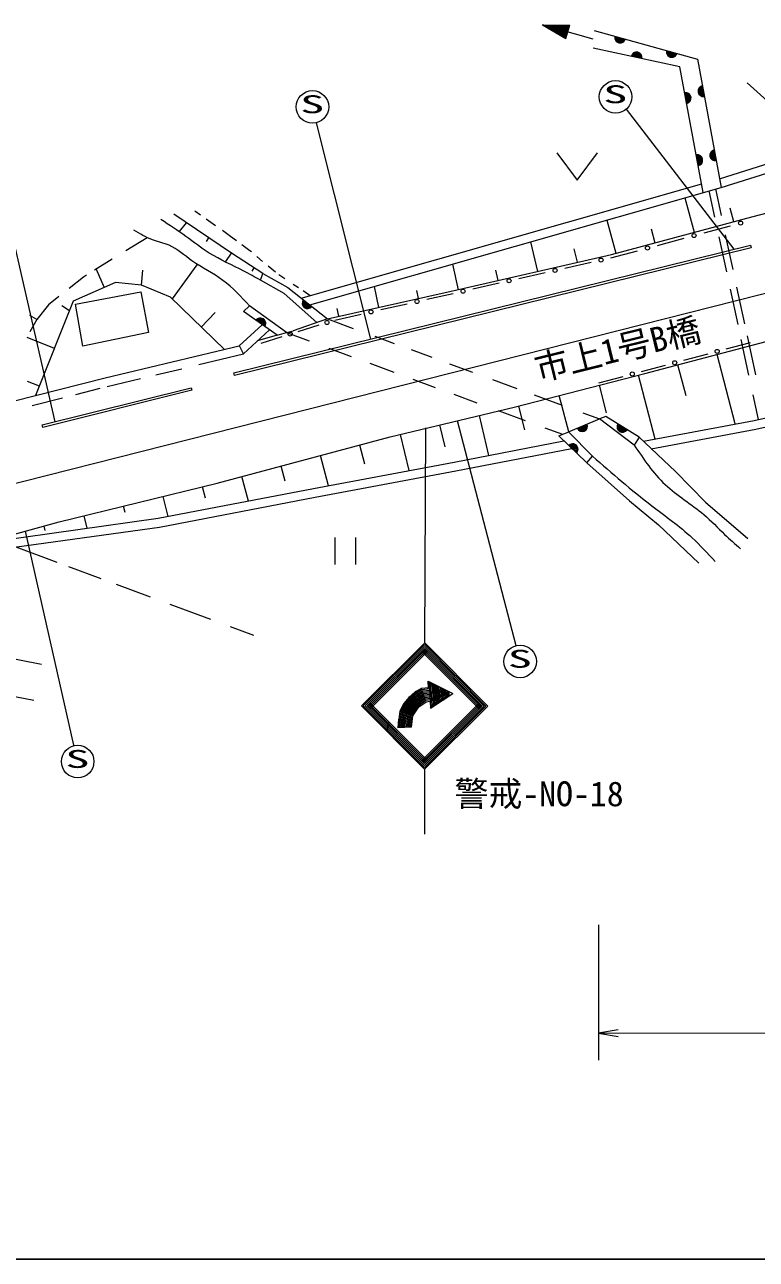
# Model space of a CAD drawing. Units: millimetres, scale not verified. Extents: x 40000 to 680000, y 20000 to 380000.
# Drawn here: x 305154 to 359151, y 205000 to 296043 of the extents above; entities that cross this region are included whole.
import ezdxf
from ezdxf.enums import TextEntityAlignment as Align

# ---------------------------------------------------------------- set-up
doc = ezdxf.new("R2010")
doc.units = ezdxf.units.MM
doc.header["$LTSCALE"] = 1000
for name, color, linetype, lineweight in [('M-BGD', 7, 'Continuous', 13), ('M-STR-STR1', 1, 'Continuous', 13), ('M-TTL-BAND', 7, 'Continuous', 25), ('M-TTL-FRAM', 7, 'Continuous', 13), ('M-TTL-LINE', 7, 'Continuous', 50)]:
    doc.layers.add(name, color=color, linetype=linetype, lineweight=lineweight)
doc.styles.add('ＭＳ ゴシック', font='')
doc.styles.get('ＭＳ ゴシック').set_extended_font_data('MS Gothic')

# ---------------------------------------------------------------- blocks, each defined once
blk = doc.blocks.new('open_arrow')
at = {"color": 0, "linetype": 'Continuous', "lineweight": -2}
blk.add_lwpolyline([(7.5, 1.25), (0, 0), (7.5, -1.25)], dxfattribs=at)

msp = doc.modelspace()

# ---------------------------------------------------------------- linework, layer by layer
at = {"layer": 'M-BGD'}
for p, q in [((347103, 294987), (343378, 296043)), ((343378, 296043), (345095, 295018)), ((343378, 296043), (345377, 296014)), ((343422, 296016), (343429, 296042)), ((343467, 295990), (343481, 296041)), ((343511, 295963), (343533, 296041)), ((343555, 295937), (343585, 296040)), ((343600, 295910), (343636, 296039)), ((343644, 295884), (343688, 296038)), ((343689, 295857), (343740, 296038)), ((343733, 295831), (343792, 296037)), ((343778, 295804), (343843, 296036)), ((343822, 295778), (343895, 296035)), ((343867, 295751), (343947, 296035)), ((343911, 295724), (343999, 296034)), ((343955, 295698), (344051, 296033)), ((344000, 295671), (344102, 296032)), ((344044, 295645), (344154, 296032)), ((344089, 295618), (344206, 296031)), ((344133, 295592), (344258, 296030)), ((344178, 295565), (344309, 296029)), ((344222, 295539), (344361, 296029)), ((344267, 295512), (344413, 296028)), ((344311, 295486), (344465, 296027)), ((344356, 295459), (344516, 296026)), ((344400, 295433), (344568, 296026)), ((344444, 295406), (344620, 296025)), ((344489, 295380), (344672, 296024)), ((344533, 295353), (344723, 296023)), ((344578, 295327), (344775, 296023)), ((344622, 295300), (344827, 296022)), ((344667, 295274), (344879, 296021)), ((344711, 295247), (344930, 296020)), ((344756, 295220), (344982, 296020)), ((344800, 295194), (345034, 296019)), ((344845, 295167), (345086, 296018)), ((344889, 295141), (345137, 296017)), ((344933, 295114), (345189, 296017)), ((344978, 295088), (345241, 296016)), ((345022, 295061), (345293, 296015)), ((345067, 295035), (345344, 296014)), ((345095, 295018), (345377, 296014)), ((347195, 295623), (354814, 293512)), ((353507, 292932), (347121, 294317)), ((354814, 293512), (356548, 284043)), ((355238, 283674), (353507, 292932)), ((360448, 289986), (358467, 291765)), ((356430, 284687), (366208, 287745)), ((356548, 284043), (366411, 287127)), ((344429, 286588), (345927, 284586)), ((345927, 284586), (347429, 286585)), ((325570, 275869), (355118, 284316)), ((326201, 275374), (356547, 284049)), ((353883, 283287), (354566, 280742)), ((356098, 281845), (355677, 283800)), ((356580, 281979), (356159, 283938)), ((358813, 281882), (365597, 283624)), ((318132, 281992), (317716, 282285)), ((357188, 282548), (357463, 281520)), ((320420, 279190), (316151, 282080)), ((316591, 280781), (317098, 281439)), ((319232, 281216), (318547, 281699)), ((348113, 281638), (348771, 279187)), ((348471, 279106), (358813, 281882)), ((320343, 280431), (319742, 280855)), ((320788, 280103), (320343, 280431)), ((351393, 280993), (351669, 279965)), ((355290, 280691), (357252, 281216)), ((357440, 277982), (356888, 280547)), ((314193, 280326), (312623, 279360)), ((318582, 280051), (318754, 280318)), ((320596, 270366), (358715, 279786)), ((358763, 279592), (320644, 270172)), ((321776, 279375), (321192, 279805)), ((342495, 280032), (342998, 277847)), ((345690, 279525), (345922, 278520)), ((351856, 279771), (353819, 280297)), ((356963, 277823), (356409, 280396)), ((358715, 279786), (358763, 279592)), ((311619, 278742), (310319, 277942)), ((320007, 278577), (320411, 279196)), ((322737, 277687), (320420, 279190)), ((321883, 279284), (321776, 279375)), ((322713, 278587), (322289, 278943)), ((336638, 276382), (348471, 279106)), ((348422, 278851), (350385, 279377)), ((310436, 278014), (311028, 276664)), ((313856, 277948), (313742, 276835)), ((317872, 278335), (316044, 275838)), ((321937, 277874), (322089, 278107)), ((322547, 277210), (322737, 277687)), ((322737, 277687), (324568, 276658)), ((323660, 277789), (323128, 278237)), ((336718, 278380), (337152, 276496)), ((339899, 277937), (340075, 277173)), ((341630, 277322), (343570, 277759)), ((345026, 278087), (346967, 278524)), ((309485, 277429), (308441, 276600)), ((311857, 277028), (308735, 275657)), ((309707, 277565), (309485, 277429)), ((313772, 276832), (311857, 277028)), ((315922, 275956), (313772, 276832)), ((324311, 276229), (322547, 277210)), ((324350, 277312), (323922, 277596)), ((325367, 276637), (324980, 276894)), ((338233, 276558), (340174, 276995)), ((307684, 275999), (306921, 275394)), ((308917, 275440), (313738, 276333)), ((313738, 276333), (314296, 273343)), ((319913, 272097), (315922, 275956)), ((326711, 274083), (324311, 276229)), ((324568, 276658), (327496, 274355)), ((326235, 276060), (325707, 276411)), ((327496, 274355), (336638, 276382)), ((330936, 276727), (331276, 275193)), ((334074, 276436), (334205, 275843)), ((334837, 275793), (336778, 276230)), ((357801, 273924), (357241, 276528)), ((358299, 273990), (357719, 276687)), ((308735, 275657), (305943, 268692)), ((306921, 275394), (306056, 274314)), ((307888, 275325), (308459, 274969)), ((309438, 272338), (308917, 275440)), ((321750, 275299), (321314, 274885)), ((324470, 273338), (321750, 275299)), ((328199, 275115), (328327, 274539)), ((331441, 275029), (333382, 275466)), ((306056, 274314), (305530, 273396)), ((306056, 274314), (305547, 274608)), ((319225, 274812), (318201, 273753)), ((323785, 273144), (321314, 274885)), ((328044, 274265), (329985, 274701)), ((350933, 270331), (365096, 274042)), ((314296, 273343), (309438, 272338)), ((320992, 272354), (322685, 273919)), ((321308, 271761), (323228, 273537)), ((323785, 273144), (322347, 272739)), ((323785, 273144), (324470, 273338)), ((325330, 273413), (326881, 273900)), ((305304, 273002), (307343, 272185)), ((311090, 269994), (320992, 272354)), ((321308, 271761), (320999, 272360)), ((322615, 272562), (324166, 273048)), ((356932, 272128), (358722, 272603)), ((358603, 270196), (358035, 272838)), ((359107, 270232), (358491, 273096)), ((318007, 270974), (321308, 271761)), ((353800, 271296), (355590, 271771)), ((357596, 266599), (356273, 271712)), ((314833, 270218), (316759, 270677)), ((350667, 270464), (352457, 270939)), ((353963, 268665), (353369, 270961)), ((304303, 268277), (311090, 269994)), ((305345, 269753), (306227, 269400)), ((311245, 269363), (313706, 269950)), ((320644, 270172), (320596, 270366)), ((341288, 267836), (350933, 270331)), ((347535, 269632), (349325, 270107)), ((351686, 265486), (350464, 270210)), ((306455, 266538), (317448, 269276)), ((317497, 269082), (306504, 266344)), ((308919, 268774), (310718, 269230)), ((317448, 269276), (317497, 269082)), ((345303, 266026), (344612, 268696)), ((348092, 267430), (347567, 269460)), ((359305, 266931), (358914, 268752)), ((305714, 267963), (307935, 268526)), ((332131, 265647), (341288, 267836)), ((342056, 266160), (341636, 267920)), ((339422, 264280), (338718, 267222)), ((348040, 267159), (347573, 266966)), ((350140, 265043), (347573, 266966)), ((350496, 265617), (348040, 267159)), ((350813, 265321), (358986, 266861)), ((358986, 266861), (361736, 267461)), ((359115, 266224), (361873, 266826)), ((306504, 266344), (306455, 266538)), ((336186, 264910), (335800, 266524)), ((344565, 265720), (345303, 266026)), ((347064, 264215), (345300, 266025)), ((351402, 264770), (359115, 266224)), ((319372, 262239), (332131, 265647)), ((330260, 263639), (329885, 265047)), ((333521, 263158), (332883, 265826)), ((336860, 263785), (344956, 265348)), ((344565, 265720), (346628, 263753)), ((350496, 265617), (350140, 265043)), ((350496, 265617), (353181, 263106)), ((327581, 262044), (326986, 264273)), ((336981, 263147), (345533, 264797)), ((346652, 263730), (347064, 264215)), ((324386, 262380), (324088, 263499)), ((326475, 261836), (336860, 263785)), ((326596, 261197), (336981, 263147)), ((346652, 263730), (349795, 260927)), ((307712, 259380), (319372, 262239)), ((321672, 260917), (321189, 262724)), ((353181, 263106), (355389, 260839)), ((315006, 259643), (326475, 261836)), ((318497, 261117), (318287, 261973)), ((312574, 260077), (312460, 260544)), ((315112, 259001), (326596, 261197)), ((315736, 259782), (315374, 261259)), ((349795, 260927), (351920, 259163)), ((355389, 260839), (358520, 258151)), ((302204, 257864), (315006, 259643)), ((309770, 258915), (309546, 259830)), ((302204, 257864), (307712, 259380)), ((302326, 257225), (315112, 259001)), ((306679, 258754), (306591, 259072)), ((351920, 259163), (354910, 256336)), ((328073, 256227), (328074, 258227)), ((329574, 258226), (329573, 256226)), ((304506, 257528), (307522, 256410)), ((308400, 256084), (310783, 255201)), ((311900, 254786), (314406, 253857)), ((315864, 253317), (318865, 252204)), ((306394, 248874), (284407, 253073)), ((279606, 251360), (305826, 246231)), ((320311, 251668), (322041, 251027))]:
    msp.add_line(p, q, dxfattribs=at)
for centre in [(357988, 281414), (354554, 280494), (351120, 279574), (347695, 278687), (344298, 277923), (340902, 277159), (337506, 276394), (330713, 274865), (334109, 275630), (327463, 274082), (324748, 273231), (356261, 271949), (349996, 270286), (353128, 271117)]:
    msp.add_circle(centre, 150, dxfattribs=at)
for centre, radius, start, end in [((349100, 295095), 400, 164.51359, 344.51359), ((349100, 295095), 400, 164.51359, 344.51359), ((349100, 295095), 350, 164.51359, 344.51359), ((349100, 295095), 300, 164.51359, 344.51359), ((349100, 295095), 250, 164.51359, 344.51359), ((349100, 295095), 200, 164.51359, 344.51359), ((349100, 295095), 150, 164.51359, 344.51359), ((349100, 295095), 100, 164.51359, 344.51359), ((349100, 295095), 50, 164.51359, 344.51359), ((352910, 294040), 400, 164.51359, 344.51359), ((352910, 294040), 400, 164.51359, 344.51359), ((352910, 294040), 350, 164.51359, 344.51359), ((352910, 294040), 300, 164.51359, 344.51359), ((352910, 294040), 250, 164.51359, 344.51359), ((352910, 294040), 200, 164.51359, 344.51359), ((352910, 294040), 150, 164.51359, 344.51359), ((350314, 293624), 400, 347.76958, 167.76958), ((350314, 293624), 400, 347.76958, 167.76958), ((350314, 293624), 350, 347.76958, 167.76958), ((350314, 293624), 300, 347.76958, 167.76958), ((350314, 293624), 250, 347.76958, 167.76958), ((350314, 293624), 200, 347.76958, 167.76958), ((350314, 293624), 150, 347.76958, 167.76958), ((350314, 293624), 100, 347.76958, 167.76958), ((350314, 293624), 50, 347.76958, 167.76958), ((352910, 294040), 100, 164.51359, 344.51359), ((352910, 294040), 50, 164.51359, 344.51359), ((355248, 291145), 400, 100.37504, 280.37504), ((355248, 291145), 400, 100.37504, 280.37504), ((355248, 291145), 350, 100.37504, 280.37504), ((355248, 291145), 300, 100.37504, 280.37504), ((355248, 291145), 250, 100.37504, 280.37504), ((355248, 291145), 200, 100.37504, 280.37504), ((353937, 290636), 400, 280.58595, 100.58595), ((353937, 290636), 400, 280.58595, 100.58595), ((353937, 290636), 350, 280.58595, 100.58595), ((353937, 290636), 300, 280.58595, 100.58595), ((353937, 290636), 250, 280.58595, 100.58595), ((353937, 290636), 200, 280.58595, 100.58595), ((353937, 290636), 150, 280.58595, 100.58595), ((353937, 290636), 100, 280.58595, 100.58595), ((353937, 290636), 50, 280.58595, 100.58595), ((355248, 291145), 150, 100.37504, 280.37504), ((355248, 291145), 100, 100.37504, 280.37504), ((355248, 291145), 50, 100.37504, 280.37504), ((356115, 286410), 400, 100.37504, 280.37504), ((356115, 286410), 400, 100.37504, 280.37504), ((354795, 286044), 400, 280.58595, 100.58595), ((354795, 286044), 400, 280.58595, 100.58595), ((354795, 286044), 350, 280.58595, 100.58595), ((354795, 286044), 300, 280.58595, 100.58595), ((354795, 286044), 250, 280.58595, 100.58595), ((354795, 286044), 200, 280.58595, 100.58595), ((354795, 286044), 150, 280.58595, 100.58595), ((354795, 286044), 100, 280.58595, 100.58595), ((354795, 286044), 50, 280.58595, 100.58595), ((356115, 286410), 350, 100.37504, 280.37504), ((356115, 286410), 300, 100.37504, 280.37504), ((356115, 286410), 250, 100.37504, 280.37504), ((356115, 286410), 200, 100.37504, 280.37504), ((356115, 286410), 150, 100.37504, 280.37504), ((356115, 286410), 100, 100.37504, 280.37504), ((356115, 286410), 50, 100.37504, 280.37504), ((326032, 275506), 400, 141.82592, 321.82592), ((326032, 275506), 400, 141.82592, 321.82592), ((326032, 275506), 350, 141.82592, 321.82592), ((326032, 275506), 300, 141.82592, 321.82592), ((326032, 275506), 250, 141.82592, 321.82592), ((326032, 275506), 200, 141.82592, 321.82592), ((326032, 275506), 150, 141.82592, 321.82592), ((326032, 275506), 100, 141.82592, 321.82592), ((326032, 275506), 50, 141.82592, 321.82592), ((322550, 274014), 400, 324.83275, 144.83275), ((322550, 274014), 400, 324.83275, 144.83275), ((322550, 274014), 350, 324.83275, 144.83275), ((322550, 274014), 300, 324.83275, 144.83275), ((322550, 274014), 250, 324.83275, 144.83275), ((322550, 274014), 200, 324.83275, 144.83275), ((322550, 274014), 150, 324.83275, 144.83275), ((322550, 274014), 100, 324.83275, 144.83275), ((322550, 274014), 50, 324.83275, 144.83275), ((346303, 266440), 400, 202.4963, 22.4963), ((346303, 266440), 400, 202.4963, 22.4963), ((346303, 266440), 350, 202.4963, 22.4963), ((346303, 266440), 300, 202.4963, 22.4963), ((346303, 266440), 250, 202.4963, 22.4963), ((346303, 266440), 200, 202.4963, 22.4963), ((346303, 266440), 150, 202.4963, 22.4963), ((346303, 266440), 100, 202.4963, 22.4963), ((346303, 266440), 50, 202.4963, 22.4963), ((349268, 266388), 400, 147.87923, 327.87923), ((349268, 266388), 400, 147.87923, 327.87923), ((349268, 266388), 350, 147.87923, 327.87923), ((349268, 266388), 300, 147.87923, 327.87923), ((349268, 266388), 250, 147.87923, 327.87923), ((349268, 266388), 200, 147.87923, 327.87923), ((349268, 266388), 150, 147.87923, 327.87923), ((349268, 266388), 100, 147.87923, 327.87923), ((349268, 266388), 50, 147.87923, 327.87923), ((345597, 264737), 400, 316.35042, 136.35042), ((345597, 264737), 400, 316.35042, 136.35042), ((345597, 264737), 350, 316.35042, 136.35042), ((345597, 264737), 300, 316.35042, 136.35042), ((345597, 264737), 250, 316.35042, 136.35042), ((345597, 264737), 200, 316.35042, 136.35042), ((345597, 264737), 150, 316.35042, 136.35042), ((345597, 264737), 100, 316.35042, 136.35042), ((345597, 264737), 50, 316.35042, 136.35042)]:
    msp.add_arc(centre, radius, start, end, dxfattribs=at)
for points, knots in [([(322547, 277210), (322142, 277434), (321736, 277658), (321324, 277870), (320471, 278309), (319588, 278697), (318778, 279204), (318183, 279576), (317627, 280012), (317056, 280425), (316453, 280859), (315834, 281268), (315214, 281676)], [0, 0, 0, 0, 1, 1, 1, 2, 2, 2, 3, 3, 3, 4, 4, 4, 4]), ([(321750, 275299), (321132, 275978), (320513, 276657), (319787, 277191), (319068, 277721), (318244, 278108), (317502, 278635), (316942, 279032), (316429, 279509), (315813, 279779), (315422, 279950), (314990, 280038), (314586, 280187), (314103, 280365), (313659, 280629), (313215, 280894)], [0, 0, 0, 0, 1, 1, 1, 2, 2, 2, 3, 3, 3, 4, 4, 4, 5, 5, 5, 5]), ([(350140, 265043), (350835, 264003), (351530, 262963), (352426, 262128), (353298, 261314), (354360, 260695), (355277, 259916), (355814, 259459), (356302, 258947), (356814, 258460), (357196, 258096), (357592, 257746), (357988, 257396)], [0, 0, 0, 0, 1, 1, 1, 2, 2, 2, 3, 3, 3, 4, 4, 4, 4]), ([(347064, 264215), (348499, 262968), (349934, 261721), (351445, 260562), (352448, 259794), (353484, 259064), (354408, 258210), (355008, 257657), (355560, 257052), (356113, 256447)], [0, 0, 0, 0, 1, 1, 1, 2, 2, 2, 3, 3, 3, 3])]:
    msp.add_open_spline(points, degree=3, knots=knots, dxfattribs=at)
at = {"layer": 'M-STR-STR1'}
for p, q in [((327496, 274355), (324965, 273478)), ((327496, 274355), (329408, 273651)), ((324470, 273338), (324965, 273478)), ((324470, 273338), (326143, 272722)), ((330995, 273067), (332428, 272540)), ((327608, 272183), (329258, 271575)), ((333673, 272082), (335207, 271517)), ((330628, 271071), (332394, 270421)), ((336512, 271037), (338212, 270411)), ((333798, 269905), (335450, 269296)), ((339671, 269874), (341484, 269207)), ((336824, 268791), (338532, 268162)), ((342756, 268739), (344811, 267982)), ((340105, 267583), (342094, 266851)), ((345300, 266025), (347573, 266966)), ((346341, 267419), (347573, 266966)), ((343533, 266321), (344848, 265837))]:
    msp.add_line(p, q, dxfattribs=at)
at = {"layer": 'M-TTL-BAND'}
msp.add_line((40000, 205000), (579000, 205000), dxfattribs=at)
at = {"layer": 'M-TTL-FRAM'}
for p, q in [((301778, 291219), (307370, 266766)), ((349553, 289817), (357482, 279481)), ((326656, 288811), (330670, 272856)), ((341415, 250249), (337095, 266834)), ((334676, 250470), (334753, 266319)), ((308775, 242904), (305224, 258695)), ((330005, 245807), (334676, 250470)), ((334676, 250470), (339339, 245799)), ((330146, 245806), (334676, 250328)), ((330288, 245806), (334675, 250187)), ((330429, 245806), (334675, 250045)), ((330500, 245735), (334746, 249975)), ((330571, 245665), (334817, 249904)), ((330641, 245594), (334887, 249833)), ((334463, 249833), (338702, 245587)), ((334534, 249904), (338773, 245658)), ((334605, 249975), (338844, 245729)), ((334675, 250187), (339056, 245799)), ((334675, 250045), (338915, 245799)), ((334676, 250328), (339197, 245799)), ((334959, 247145), (334933, 247645)), ((334933, 247645), (336016, 246671)), ((334933, 247645), (336746, 246723)), ((334430, 247084), (333507, 246440)), ((333979, 246857), (333507, 246440)), ((334466, 246988), (333580, 246369)), ((334503, 246891), (333654, 246298)), ((334539, 246795), (333727, 246227)), ((334430, 247084), (333979, 246857)), ((334959, 247145), (334430, 247084)), ((335064, 247057), (334466, 246988)), ((335069, 246957), (334503, 246891)), ((335075, 246857), (334539, 246795)), ((335080, 246757), (334576, 246698)), ((334959, 247145), (334956, 247145)), ((335137, 245692), (335036, 247592)), ((335231, 245798), (335139, 247540)), ((335326, 245903), (335242, 247488)), ((335428, 245865), (335345, 247435)), ((335525, 245928), (335447, 247383)), ((335621, 245991), (335550, 247331)), ((335718, 246054), (335653, 247278)), ((335815, 246117), (335756, 247226)), ((335912, 246180), (335859, 247174)), ((336009, 246243), (335962, 247121)), ((336105, 246306), (336065, 247069)), ((336202, 246369), (336168, 247017)), ((336299, 246432), (336271, 246964)), ((336396, 246495), (336374, 246912)), ((336493, 246558), (336477, 246859)), ((330500, 245877), (334739, 241631)), ((330571, 245947), (334810, 241701)), ((330642, 246018), (334881, 241772)), ((333507, 246440), (332851, 245427)), ((333143, 245979), (332851, 245427)), ((333580, 246369), (332947, 245392)), ((333654, 246298), (333043, 245356)), ((333727, 246227), (333139, 245321)), ((333507, 246440), (333143, 245979)), ((333800, 246156), (333235, 245285)), ((333874, 246086), (333332, 245250)), ((333947, 246015), (333428, 245215)), ((334020, 245944), (333524, 245179)), ((334093, 245873), (333620, 245144)), ((334576, 246698), (333800, 246156)), ((334612, 246602), (333874, 246086)), ((334649, 246505), (333947, 246015)), ((334686, 246409), (334020, 245944)), ((334722, 246313), (334093, 245873)), ((334759, 246216), (334167, 245802)), ((334240, 245732), (334795, 246120)), ((334456, 241772), (338703, 246012)), ((334527, 241702), (338773, 245941)), ((334598, 241631), (338844, 245870)), ((335085, 246657), (334612, 246602)), ((335091, 246557), (334649, 246505)), ((335096, 246457), (334686, 246409)), ((335101, 246357), (334722, 246313)), ((335107, 246257), (334759, 246216)), ((334795, 246120), (335075, 246152)), ((335075, 246152), (335101, 245653)), ((335101, 245653), (336746, 246723)), ((335101, 245653), (336016, 246671)), ((330005, 245807), (334668, 241136)), ((330146, 245806), (334668, 241277)), ((330288, 245806), (334668, 241419)), ((330429, 245806), (334668, 241560)), ((332851, 245427), (332690, 244188)), ((332947, 245392), (332791, 244193)), ((333043, 245356), (332893, 244198)), ((333139, 245321), (332994, 244204)), ((333235, 245285), (333096, 244209)), ((333332, 245250), (333197, 244214)), ((333428, 245215), (333299, 244220)), ((333524, 245179), (333400, 244225)), ((333620, 245144), (333502, 244231)), ((333717, 245109), (333603, 244236)), ((333705, 244241), (333813, 245073)), ((334167, 245802), (333717, 245109)), ((333813, 245073), (334240, 245732)), ((334668, 241560), (338915, 245799)), ((334668, 241419), (339056, 245799)), ((334668, 241277), (339197, 245799)), ((334668, 241136), (339339, 245799)), ((332011, 244589), (331893, 244005)), ((332732, 244843), (332690, 244188)), ((333705, 244241), (332690, 244188)), ((334668, 241136), (334664, 236340)), ((347502, 229674), (347494, 219674)), ((445718, 221594), (347495, 221674))]:
    msp.add_line(p, q, dxfattribs=at)
for centre in [(348762, 290720), (326395, 289983), (341721, 249089), (309068, 241704)]:
    msp.add_circle(centre, 1200, dxfattribs=at)
at = {"layer": 'M-TTL-LINE', "color": 2, "lineweight": 13}
msp.add_line((303225, 261919), (367525, 278205), dxfattribs=at)

# ---------------------------------------------------------------- block references
at = {"layer": 'M-TTL-FRAM', "xscale": 193, "yscale": 193}
msp.add_blockref('open_arrow', (347495, 221674), dxfattribs=at)

# ---------------------------------------------------------------- texts
at = {"layer": 'M-BGD', "color": 1, "style": 'ＭＳ ゴシック'}
msp.add_text('市上1号B橋', height=1833, rotation=13.856, dxfattribs=at).set_placement((343193, 269210), align=Align.BOTTOM_LEFT)
at = {"layer": 'M-TTL-FRAM', "style": 'ＭＳ ゴシック', "width": 2}
for p in [(347843, 289858), (325476, 289121), (340802, 248227), (308148, 240842)]:
    msp.add_text('S', height=1320, rotation=359.953, dxfattribs=at).set_placement(p, align=Align.BOTTOM_LEFT)
at = {"layer": 'M-TTL-FRAM', "style": 'ＭＳ ゴシック'}
msp.add_text('警戒-NO-18', height=1833, rotation=359.953, dxfattribs=at).set_placement((336877, 237868), align=Align.BOTTOM_LEFT)

doc.saveas('drawing.dxf')
